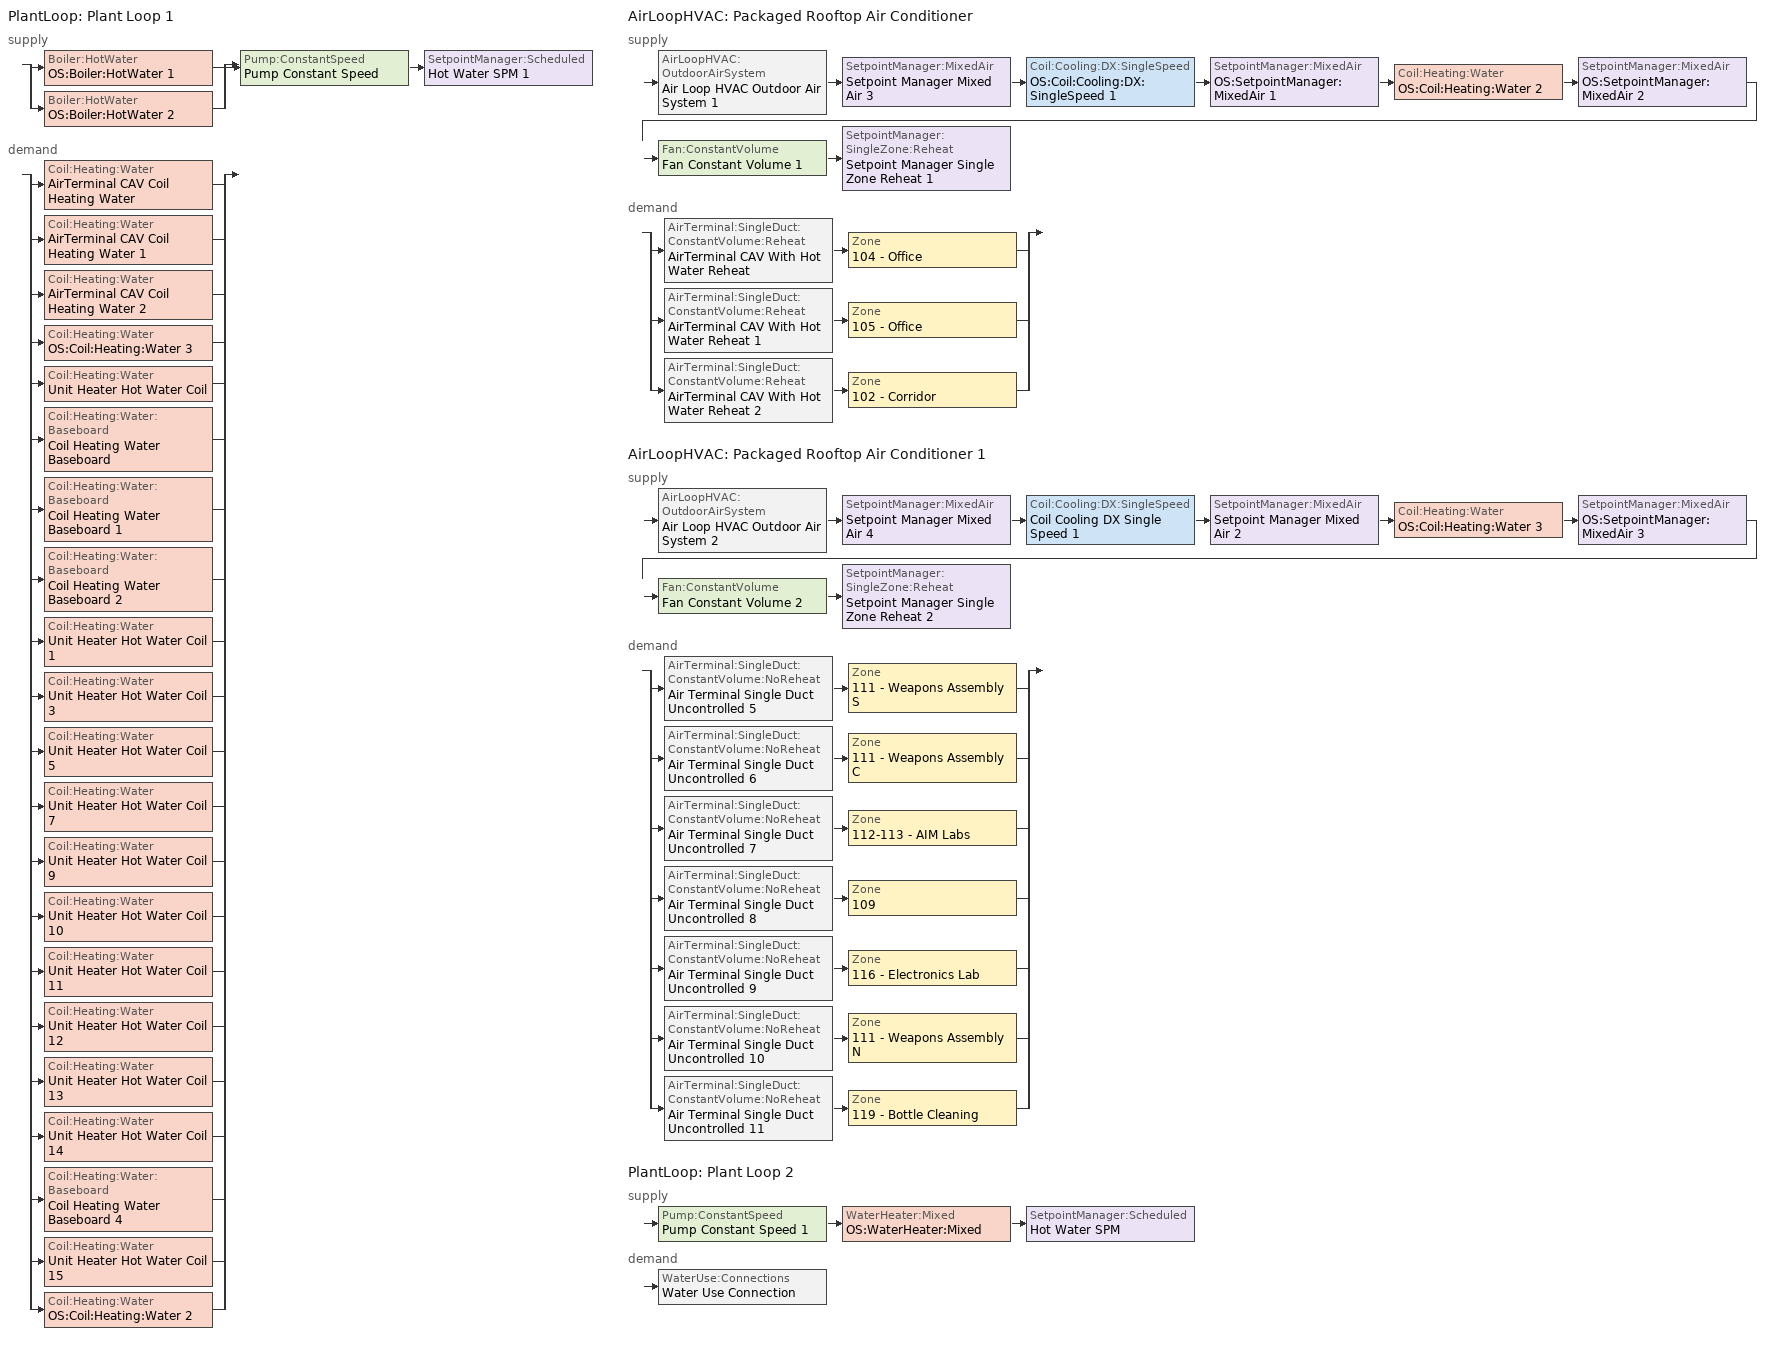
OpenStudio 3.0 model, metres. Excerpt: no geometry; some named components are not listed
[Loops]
PlantLoop 'Plant Loop 1'
 supply: split
  | Boiler:HotWater 'OS:Boiler:HotWater 1'
  | Boiler:HotWater 'OS:Boiler:HotWater 2'
  join > Pump:ConstantSpeed 'Pump Constant Speed' > SetpointManager:Scheduled 'Hot Water SPM 1'
 demand: split
  | Coil:Heating:Water 'AirTerminal CAV Coil Heating Water'
  | Coil:Heating:Water 'AirTerminal CAV Coil Heating Water 1'
  | Coil:Heating:Water 'AirTerminal CAV Coil Heating Water 2'
  | Coil:Heating:Water 'OS:Coil:Heating:Water 3'
  | Coil:Heating:Water 'Unit Heater Hot Water Coil'
  | Coil:Heating:Water:Baseboard 'Coil Heating Water Baseboard'
  | Coil:Heating:Water:Baseboard 'Coil Heating Water Baseboard 1'
  | Coil:Heating:Water:Baseboard 'Coil Heating Water Baseboard 2'
  | Coil:Heating:Water 'Unit Heater Hot Water Coil 1'
  | Coil:Heating:Water 'Unit Heater Hot Water Coil 3'
  | Coil:Heating:Water 'Unit Heater Hot Water Coil 5'
  | Coil:Heating:Water 'Unit Heater Hot Water Coil 7'
  | Coil:Heating:Water 'Unit Heater Hot Water Coil 9'
  | Coil:Heating:Water 'Unit Heater Hot Water Coil 10'
  | Coil:Heating:Water 'Unit Heater Hot Water Coil 11'
  | Coil:Heating:Water 'Unit Heater Hot Water Coil 12'
  | Coil:Heating:Water 'Unit Heater Hot Water Coil 13'
  | Coil:Heating:Water 'Unit Heater Hot Water Coil 14'
  | Coil:Heating:Water:Baseboard 'Coil Heating Water Baseboard 4'
  | Coil:Heating:Water 'Unit Heater Hot Water Coil 15'
  | Coil:Heating:Water 'OS:Coil:Heating:Water 2'
AirLoopHVAC 'Packaged Rooftop Air Conditioner'
 supply: AirLoopHVAC:OutdoorAirSystem 'Air Loop HVAC Outdoor Air System 1' > SetpointManager:MixedAir 'Setpoint Manager Mixed Air 3' > Coil:Cooling:DX:SingleSpeed 'OS:Coil:Cooling:DX:SingleSpeed 1' > SetpointManager:MixedAir 'OS:SetpointManager:MixedAir 1' > Coil:Heating:Water 'OS:Coil:Heating:Water 2' > SetpointManager:MixedAir 'OS:SetpointManager:MixedAir 2' > Fan:ConstantVolume 'Fan Constant Volume 1' > SetpointManager:SingleZone:Reheat 'Setpoint Manager Single Zone Reheat 1'
 demand: split
  | AirTerminal:SingleDuct:ConstantVolume:Reheat 'AirTerminal CAV With Hot Water Reheat' > Zone '104 - Office'
  | AirTerminal:SingleDuct:ConstantVolume:Reheat 'AirTerminal CAV With Hot Water Reheat 1' > Zone '105 - Office'
  | AirTerminal:SingleDuct:ConstantVolume:Reheat 'AirTerminal CAV With Hot Water Reheat 2' > Zone '102 - Corridor'
AirLoopHVAC 'Packaged Rooftop Air Conditioner 1'
 supply: AirLoopHVAC:OutdoorAirSystem 'Air Loop HVAC Outdoor Air System 2' > SetpointManager:MixedAir 'Setpoint Manager Mixed Air 4' > Coil:Cooling:DX:SingleSpeed 'Coil Cooling DX Single Speed 1' > SetpointManager:MixedAir 'Setpoint Manager Mixed Air 2' > Coil:Heating:Water 'OS:Coil:Heating:Water 3' > SetpointManager:MixedAir 'OS:SetpointManager:MixedAir 3' > Fan:ConstantVolume 'Fan Constant Volume 2' > SetpointManager:SingleZone:Reheat 'Setpoint Manager Single Zone Reheat 2'
 demand: split
  | AirTerminal:SingleDuct:ConstantVolume:NoReheat 'Air Terminal Single Duct Uncontrolled 5' > Zone '111 - Weapons Assembly S'
  | AirTerminal:SingleDuct:ConstantVolume:NoReheat 'Air Terminal Single Duct Uncontrolled 6' > Zone '111 - Weapons Assembly C'
  | AirTerminal:SingleDuct:ConstantVolume:NoReheat 'Air Terminal Single Duct Uncontrolled 7' > Zone '112-113 - AIM Labs'
  | AirTerminal:SingleDuct:ConstantVolume:NoReheat 'Air Terminal Single Duct Uncontrolled 8' > Zone '109'
  | AirTerminal:SingleDuct:ConstantVolume:NoReheat 'Air Terminal Single Duct Uncontrolled 9' > Zone '116 - Electronics Lab'
  | AirTerminal:SingleDuct:ConstantVolume:NoReheat 'Air Terminal Single Duct Uncontrolled 10' > Zone '111 - Weapons Assembly N'
  | AirTerminal:SingleDuct:ConstantVolume:NoReheat 'Air Terminal Single Duct Uncontrolled 11' > Zone '119 - Bottle Cleaning'
PlantLoop 'Plant Loop 2'
 supply: Pump:ConstantSpeed 'Pump Constant Speed 1' > WaterHeater:Mixed 'OS:WaterHeater:Mixed' > SetpointManager:Scheduled 'Hot Water SPM'
 demand: WaterUse:Connections 'Water Use Connection'
[Sizing:Zone] Zone Cooling Design Supply Air Temperature Input Method=SupplyAirTemperature; Zone Cooling Design Supply Air Temperature {C}=14; Zone Cooling Design Supply Air Temperature Difference {deltaC}=11.11; Zone Heating Design Supply Air Temperature Input Method=SupplyAirTemperature; Zone Heating Design Supply Air Temperature {C}=40; Zone Heating Design Supply Air Temperature Difference {deltaC}=11.11; Zone Cooling Design Supply Air Humidity Ratio {kg-H2O/kg-air}=0.0085; Zone Heating Design Supply Air Humidity Ratio {kg-H2O/kg-air}=0.008; Zone Heating Sizing Factor=1; Zone Cooling Sizing Factor=1; Heating Design Air Flow Method=DesignDay; Account for Dedicated Outdoor Air System=No; Dedicated Outdoor Air System Control Strategy=NeutralSupplyAir; Dedicated Outdoor Air Low Setpoint Temperature for Design {C}=Autosize; Dedicated Outdoor Air High Setpoint Temperature for Design {C}=Autosize
105 - Office; 101 - Mech Room; 102 - Corridor; 104 - Office; 111 - Weapons Assembly N; 111 - Weapons Assembly C; 111 - Weapons Assembly S; 118 - Compressors; 119 - Bottle Cleaning; 120 -  Elec Room; 112-113 - AIM Labs; 117 - Mech Room; 116 - Electronics Lab; 114 - Link; 115 - Missile Test Cell
[Zone equipment]
105 - Office: Convective Baseboard Water 2, AirTerminal CAV With Hot Water Reheat 1
101 - Mech Room: Unit Heater CV - Hot Water
102 - Corridor: Convective Baseboard Water, AirTerminal CAV With Hot Water Reheat 2
104 - Office: Convective Baseboard Water 1, AirTerminal CAV With Hot Water Reheat
109: Air Terminal Single Duct Uncontrolled 8, Unit Heater CV - Hot Water 1
111 - Weapons Assembly N: Air Terminal Single Duct Uncontrolled 10, Unit Heater CV - Hot Water 5
111 - Weapons Assembly C: Air Terminal Single Duct Uncontrolled 6, Unit Heater CV - Hot Water 3, Fan Zone Exhaust
111 - Weapons Assembly S: Air Terminal Single Duct Uncontrolled 5, Unit Heater CV - Hot Water 7
118 - Compressors: Unit Heater CV - Hot Water 9
119 - Bottle Cleaning: Air Terminal Single Duct Uncontrolled 11, Unit Heater CV - Hot Water 10
120 -  Elec Room: Unit Heater CV - Hot Water 11
112-113 - AIM Labs: Air Terminal Single Duct Uncontrolled 7, Unit Heater CV - Hot Water 12
117 - Mech Room: Unit Heater CV - Hot Water 13
116 - Electronics Lab: Air Terminal Single Duct Uncontrolled 9, Unit Heater CV - Hot Water 14
114 - Link: Convective Baseboard Water 4
115 - Missile Test Cell: Unit Heater CV - Hot Water 15
[PlantLoop] Glycol Concentration=0; Plant Loop Volume {m3}=Autocalculate; Load Distribution Scheme=Optimal
Name | Fluid Type
Plant Loop 1 | Water
Plant Loop 2
[Sizing:Plant] Loop Type=Heating; Design Loop Exit Temperature {C}=82; Loop Design Temperature Difference {deltaC}=11; Sizing Option=NonCoincident; Zone Timesteps in Averaging Window=1; Coincident Sizing Factor Mode=None
Plant Loop 1; Plant Loop 2
[Boiler:HotWater] Efficiency Curve Temperature Evaluation Variable=LeavingBoiler; Water Outlet Upper Temperature Limit {C}=99; Boiler Flow Mode=LeavingSetpointModulated; Parasitic Electric Load {W}=0; Sizing Factor=1
Name | Normalized Boiler Efficiency Curve
OS:Boiler:HotWater 1 | Boiler Efficiency
OS:Boiler:HotWater 2 | Boiler Efficiency 1
[Pump:ConstantSpeed] Rated Flow Rate {m3/s}=autosize; Rated Pump Head {Pa}=179352; Rated Power Consumption {W}=autosize; Motor Efficiency=0.9; Fraction of Motor Inefficiencies to Fluid Stream=0; Pump Control Type=Intermittent; Design Power Sizing Method=PowerPerFlowPerPressure; Design Electric Power per Unit Flow Rate {W/(m3/s)}=348701.1; Design Shaft Power per Unit Flow Rate per Unit Head {W-s/m3-Pa}=1.28205
Pump Constant Speed; Pump Constant Speed 1
[AirLoopHVAC] Availability Schedule=NRCan - Cold Lake - Default Fans; Design Supply Air Flow Rate {m3/s}=AutoSize
Packaged Rooftop Air Conditioner; Packaged Rooftop Air Conditioner 1
[Sizing:System] Type of Load to Size On=Sensible; Design Outdoor Air Flow Rate {m3/s}=Autosize; Central Heating Maximum System Air Flow Ratio=1; Preheat Design Temperature {C}=7; Preheat Design Humidity Ratio {kg-H2O/kg-Air}=0.008; Precool Design Temperature {C}=12.8; Precool Design Humidity Ratio {kg-H2O/kg-Air}=0.008; Central Cooling Design Supply Air Temperature {C}=12.8; Central Heating Design Supply Air Temperature {C}=40; Sizing Option=NonCoincident; 100% Outdoor Air in Cooling=Yes; 100% Outdoor Air in Heating=Yes; Central Cooling Design Supply Air Humidity Ratio {kg-H2O/kg-Air}=0.0085; Central Heating Design Supply Air Humidity Ratio {kg-H2O/kg-Air}=0.008; Cooling Design Air Flow Method=DesignDay; Cooling Design Air Flow Rate {m3/s}=0; Heating Design Air Flow Method=DesignDay; Heating Design Air Flow Rate {m3/s}=0; System Outdoor Air Method=ZoneSum; Zone Maximum Outdoor Air Fraction=1; Cooling Supply Air Flow Rate Per Floor Area {m3/s-m2}=0.00996765; Cooling Fraction of Autosized Cooling Supply Air Flow Rate=1; Cooling Supply Air Flow Rate Per Unit Cooling Capacity {m3/s-W}=3.94755e-05; Heating Supply Air Flow Rate Per Floor Area {m3/s-m2}=0.00996765; Heating Fraction of Autosized Heating Supply Air Flow Rate=1; Heating Fraction of Autosized Cooling Supply Air Flow Rate=1; Heating Supply Air Flow Rate Per Unit Heating Capacity {m3/s-W}=3.15882e-05; Cooling Design Capacity Method=CoolingDesignCapacity; Cooling Design Capacity {W}=Autosize; Cooling Design Capacity Per Floor Area {W/m2}=234.7; Fraction of Autosized Cooling Design Capacity=1; Heating Design Capacity Method=HeatingDesignCapacity; Heating Design Capacity {W}=Autosize; Heating Design Capacity Per Floor Area {W/m2}=157; Fraction of Autosized Heating Design Capacity=1; Central Cooling Capacity Control Method=OnOff
Packaged Rooftop Air Conditioner; Packaged Rooftop Air Conditioner 1
[Fan:ConstantVolume] Fan Total Efficiency=0.75; Maximum Flow Rate {m3/s}=AutoSize; Motor Efficiency=0.75
Name | Availability Schedule | Pressure Rise {Pa} | Motor In Airstream Fraction
Fan Constant Volume 1 | NRCan - Cold Lake - Default Fans | 500 | 1
Fan Constant Volume 2 | NRCan - Cold Lake - Default Fans | 500
Unit Heater CV Fan; Unit Heater CV Fan 1; Unit Heater CV Fan 3; Unit Heater CV Fan 5; Unit Heater CV Fan 7; Unit Heater CV Fan 9; Unit Heater CV Fan 10; Unit Heater CV Fan 11; Unit Heater CV Fan 12; Unit Heater CV Fan 13; Unit Heater CV Fan 14; Unit Heater CV Fan 15 | Always On Discrete 1
[SetpointManager:SingleZone:Reheat] Minimum Supply Air Temperature {C}=12; Maximum Supply Air Temperature {C}=43
Name | Control Zone
Setpoint Manager Single Zone Reheat 1 | 104 - Office
Setpoint Manager Single Zone Reheat 2 | 111 - Weapons Assembly S
[Controller:OutdoorAir] Minimum Outdoor Air Flow Rate {m3/s}=Autosize; Maximum Outdoor Air Flow Rate {m3/s}=Autosize; Economizer Control Type=FixedDryBulb; Economizer Control Action Type=ModulateFlow; Economizer Maximum Limit Dry-Bulb Temperature {C}=19; Economizer Maximum Limit Enthalpy {J/kg}=64000; Economizer Maximum Limit Dewpoint Temperature {C}=0; Economizer Minimum Limit Dry-Bulb Temperature {C}=-100; Lockout Type=NoLockout; Minimum Limit Type=FixedMinimum; High Humidity Control=No; Heat Recovery Bypass Control Type=BypassWhenOAFlowGreaterThanMinimum
Name | Controller Mechanical Ventilation
Controller Outdoor Air 1 | Controller Mechanical Ventilation 1
Controller Outdoor Air 2 | Controller Mechanical Ventilation 2
[Controller:MechanicalVentilation] Availability Schedule=Always On Discrete; Demand Controlled Ventilation=No; System Outdoor Air Method=ZoneSum
Controller Mechanical Ventilation 1; Controller Mechanical Ventilation 2
[AirLoopHVAC:OutdoorAirSystem]
Name | Controller
Air Loop HVAC Outdoor Air System 1 | Controller Outdoor Air 1
Air Loop HVAC Outdoor Air System 2 | Controller Outdoor Air 2
[Coil:Cooling:DX:SingleSpeed] Rated COP {W/W}=3; Rated Evaporator Fan Power Per Volume Flow Rate {W/(m3/s)}=773.3; Minimum Outdoor Dry-Bulb Temperature for Compressor Operation {C}=-25; Condenser Type=AirCooled; Evaporative Condenser Effectiveness=0; Evaporative Condenser Air Flow Rate {m3/s}=Autosize; Evaporative Condenser Pump Rated Power Consumption {W}=Autosize; Crankcase Heater Capacity {W}=0; Maximum Outdoor Dry-Bulb Temperature for Crankcase Heater Operation {C}=0; Basin Heater Capacity {W/K}=0; Basin Heater Setpoint Temperature {C}=10
Name | Availability Schedule | Rated Total Cooling Capacity {W} | Rated Sensible Heat Ratio | Rated Air Flow Rate {m3/s} | Total Cooling Capacity Function of Temperature Curve | Total Cooling Capacity Function of Flow Fraction Curve | Energy Input Ratio Function of Temperature Curve | Energy Input Ratio Function of Flow Fraction Curve | Part Load Fraction Correlation Curve
OS:Coil:Cooling:DX:SingleSpeed 1 | Always On Discrete 2 | Autosize | Autosize | Autosize | OS:Curve:Biquadratic 1 | OS:Curve:Quadratic 1 | OS:Curve:Biquadratic 2 | OS:Curve:Quadratic 2 | OS:Curve:Quadratic 3
Coil Cooling DX Single Speed 1 | Always On Discrete | autosize | autosize | autosize | Curve Biquadratic 1 | Curve Quadratic 1 | Curve Biquadratic 2 | Curve Quadratic 2 | Curve Quadratic 3
[AirTerminal:SingleDuct:ConstantVolume:NoReheat] Availability Schedule=Always On Discrete; Maximum Air Flow Rate {m3/s}=AutoSize
Air Terminal Single Duct Uncontrolled 5; Air Terminal Single Duct Uncontrolled 6; Air Terminal Single Duct Uncontrolled 7; Air Terminal Single Duct Uncontrolled 8; Air Terminal Single Duct Uncontrolled 9; Air Terminal Single Duct Uncontrolled 10; Air Terminal Single Duct Uncontrolled 11
[ZoneHVAC:Baseboard:Convective:Water] Availability Schedule=Always On Discrete 1
Name | Heating Coil
Convective Baseboard Water | Coil Heating Water Baseboard
Convective Baseboard Water 1 | Coil Heating Water Baseboard 1
Convective Baseboard Water 2 | Coil Heating Water Baseboard 2
Convective Baseboard Water 4 | Coil Heating Water Baseboard 4
[Coil:Heating:Water:Baseboard] Heating Design Capacity Method=HeatingDesignCapacity; Heating Design Capacity {W}=Autosize; Heating Design Capacity Per Floor Area {W/m2}=0; Fraction of Autosized Heating Design Capacity=0.8; U-Factor Times Area Value {W/K}=autosize; Maximum Water Flow Rate {m3/s}=autosize; Convergence Tolerance=0.001
Coil Heating Water Baseboard; Coil Heating Water Baseboard 1; Coil Heating Water Baseboard 2; Coil Heating Water Baseboard 4
[ZoneHVAC:UnitHeater] Availability Schedule=Always On Discrete 1; Maximum Supply Air Flow Rate {m3/s}=AutoSize; Fan Control Type=OnOff; Maximum Hot Water Flow Rate {m3/s}=autosize; Minimum Hot Water Flow Rate {m3/s}=0; Heating Convergence Tolerance=0.001
Name | Supply Air Fan | Heating Coil
Unit Heater CV - Hot Water | Unit Heater CV Fan | Unit Heater Hot Water Coil
Unit Heater CV - Hot Water 1 | Unit Heater CV Fan 1 | Unit Heater Hot Water Coil 1
Unit Heater CV - Hot Water 3 | Unit Heater CV Fan 3 | Unit Heater Hot Water Coil 3
Unit Heater CV - Hot Water 5 | Unit Heater CV Fan 5 | Unit Heater Hot Water Coil 5
Unit Heater CV - Hot Water 7 | Unit Heater CV Fan 7 | Unit Heater Hot Water Coil 7
Unit Heater CV - Hot Water 9 | Unit Heater CV Fan 9 | Unit Heater Hot Water Coil 9
Unit Heater CV - Hot Water 10 | Unit Heater CV Fan 10 | Unit Heater Hot Water Coil 10
Unit Heater CV - Hot Water 11 | Unit Heater CV Fan 11 | Unit Heater Hot Water Coil 11
Unit Heater CV - Hot Water 12 | Unit Heater CV Fan 12 | Unit Heater Hot Water Coil 12
Unit Heater CV - Hot Water 13 | Unit Heater CV Fan 13 | Unit Heater Hot Water Coil 13
Unit Heater CV - Hot Water 14 | Unit Heater CV Fan 14 | Unit Heater Hot Water Coil 14
Unit Heater CV - Hot Water 15 | Unit Heater CV Fan 15 | Unit Heater Hot Water Coil 15
[Coil:Heating:Water]
Unit Heater Hot Water Coil: Availability Schedule=Always On Discrete 1; Rated Inlet Air Temperature {C}=16.6; Rated Outlet Air Temperature {C}=32.2; Rated Ratio for Air and Water Convection=0.5
Unit Heater Hot Water Coil 1; Unit Heater Hot Water Coil 3; Unit Heater Hot Water Coil 5; Unit Heater Hot Water Coil 7; Unit Heater Hot Water Coil 9; Unit Heater Hot Water Coil 10; Unit Heater Hot Water Coil 11; Unit Heater Hot Water Coil 12; Unit Heater Hot Water Coil 13; Unit Heater Hot Water Coil 14; Unit Heater Hot Water Coil 15: Availability Schedule=Always On Discrete 1
AirTerminal CAV Coil Heating Water: Availability Schedule=Always On Discrete 4
AirTerminal CAV Coil Heating Water 1: Availability Schedule=Always On Discrete 6
AirTerminal CAV Coil Heating Water 2: Availability Schedule=Always On Discrete 8
OS:Coil:Heating:Water 3: Availability Schedule=Always On Discrete 9
OS:Coil:Heating:Water 2: Availability Schedule=Always On Discrete 10
[AirTerminal:SingleDuct:ConstantVolume:Reheat] Maximum Air Flow Rate {m3/s}=autosize; Maximum Hot Water or Steam Flow Rate {m3/s}=autosize; Minimum Hot Water or Steam Flow Rate {m3/s}=0; Convergence Tolerance=0.001; Maximum Reheat Air Temperature {C}=35
Name | Availability Schedule | Reheat Coil
AirTerminal CAV With Hot Water Reheat | Always On Discrete 3 | AirTerminal CAV Coil Heating Water
AirTerminal CAV With Hot Water Reheat 1 | Always On Discrete 5 | AirTerminal CAV Coil Heating Water 1
AirTerminal CAV With Hot Water Reheat 2 | Always On Discrete 7 | AirTerminal CAV Coil Heating Water 2
[Controller:WaterCoil] Action=Normal
Name | Water Coil
Controller Water Coil 2
Controller Water Coil 3 | OS:Coil:Heating:Water 3
Controller Water Coil 4 | Unit Heater Hot Water Coil
Controller Water Coil 5 | Unit Heater Hot Water Coil 1
Controller Water Coil 7 | Unit Heater Hot Water Coil 3
Controller Water Coil 10 | Unit Heater Hot Water Coil 5
Controller Water Coil 12 | Unit Heater Hot Water Coil 7
Controller Water Coil 13 | Unit Heater Hot Water Coil 9
Controller Water Coil 14 | Unit Heater Hot Water Coil 10
Controller Water Coil 15 | Unit Heater Hot Water Coil 11
Controller Water Coil 16 | Unit Heater Hot Water Coil 12
Controller Water Coil 17 | Unit Heater Hot Water Coil 13
Controller Water Coil 18 | Unit Heater Hot Water Coil 14
Controller Water Coil 19 | Unit Heater Hot Water Coil 15
Controller Water Coil 1 | OS:Coil:Heating:Water 2
[WaterUse:Connections]
Water Use Connection: Water Use Equipment Name 1=Bathroom Sink
[WaterUse:Equipment]
Bathroom Sink: Water Use Equipment Definition=Bathroom Sink Definition; Space=Space 105; Flow Rate Fraction Schedule=MNECB-A-HW
[WaterUse:Equipment:Definition]
Bathroom Sink Definition: Peak Flow Rate {m3/s}=2.96e-06
[WaterHeater:Mixed]
OS:WaterHeater:Mixed: Tank Volume {m3}=0.3785; Setpoint Temperature Schedule=shw_60C; Deadband Temperature Difference {deltaC}=2; Maximum Temperature Limit {C}=82.22; Heater Control Type=Cycle; Heater Maximum Capacity {W}=845000; Heater Fuel Type=NaturalGas; Heater Thermal Efficiency=0.8; Off Cycle Parasitic Fuel Consumption Rate {W}=20; Off Cycle Parasitic Fuel Type=NaturalGas; Off Cycle Parasitic Heat Fraction to Tank=0.8; On Cycle Parasitic Fuel Type=NaturalGas; Ambient Temperature Indicator=Schedule; Ambient Temperature Schedule=Water Heater Ambient Temperature; Off Cycle Loss Coefficient to Ambient Temperature {W/K}=6; On Cycle Loss Coefficient to Ambient Temperature {W/K}=6; Use Side Effectiveness=1; Source Side Effectiveness=1; Use Side Design Flow Rate {m3/s}=autosize; Source Side Design Flow Rate {m3/s}=autosize; Indirect Water Heating Recovery Time {hr}=1.5; Source Side Flow Control Mode=IndirectHeatPrimarySetpoint
[SetpointManager:Scheduled] Control Variable=Temperature; Schedule=Hot Water Temperature
Hot Water SPM; Hot Water SPM 1
[Fan:ZoneExhaust]
Fan Zone Exhaust: Availability Schedule=NRCan - Cold Lake - Default Fans; Fan Total Efficiency=0.6; Pressure Rise {Pa}=7893; Maximum Flow Rate {m3/s}=0.0472; System Availability Manager Coupling Mode=Decoupled
[Schedule:Constant] Value=1
Always On Discrete; Always On Discrete 1; Always On Discrete 2; Always On Discrete 3; Always On Discrete 4; Always On Discrete 5; Always On Discrete 6; Always On Discrete 7; Always On Discrete 8; Always On Discrete 9; Always On Discrete 10
[Schedule:Ruleset]
Name | Default Day Schedule | Summer Design Day Schedule | Winter Design Day Schedule
MNECB-A-HW | Schedule Day 8
NRCan - Cold Lake - Default Fans | Schedule Day 28
Water Heater Ambient Temperature | Water Heater Ambient Temperature Default
Hot Water Temperature | Hot Water Temperature Default | Hot Water Temperature Summer Design Day | Hot Water Temperature Winter Design Day
shw_60C | Schedule Day 10
[Schedule:Day]
Schedule Day 8; Schedule Day 29: 24, 0, 0
sunMNECB-A-HW 1; satMNECB-A-HW 1: 1, 0, 0.05, 2, 0, 0.05, 3, 0, 0.05, 4, 0, 0.05, 5, 0, 0.05, 6, 0, 0.05, 7, 0, 0.05, 8, 0, 0.05, 9, 0, 0.05, 10, 0, 0.05, 11, 0, 0.05, 12, 0, 0.05, 13, 0, 0.05, 14, 0, 0.05, 15, 0, 0.05, 16, 0, 0.05, 17, 0, 0.05, 18, 0, 0.05, 19, 0, 0.05, 20, 0, 0.05, 21, 0, 0.05, 22, 0, 0.05, 23, 0, 0.05, 24, 0, 0.05
wkdMNECB-A-HW 1: 1, 0, 0.05, 2, 0, 0.05, 3, 0, 0.05, 4, 0, 0.05, 5, 0, 0.05, 6, 0, 0.05, 7, 0, 0.05, 8, 0, 0.1, 9, 0, 0.5, 10, 0, 0.5, 11, 0, 0.9, 12, 0, 0.9, 13, 0, 0.9, 14, 0, 0.9, 15, 0, 0.9, 16, 0, 0.9, 17, 0, 0.7, 18, 0, 0.5, 19, 0, 0.3, 20, 0, 0.2, 21, 0, 0.2, 22, 0, 0.2, 23, 0, 0.05, 24, 0, 0.05
Schedule Day 28: 24, 0, 1
Schedule Day 30: 7, 0, 0, 15, 30, 1, 24, 0, 0
Water Heater Ambient Temperature Default: 24, 0, 22
Hot Water Temperature Default: 24, 0, 82
Hot Water Temperature Summer Design Day; Hot Water Temperature Winter Design Day: 24, 0, 67
Schedule Day 10: 24, 0, 23.5
Schedule Day 51: 24, 0, 60
[Schedule:Rule]
Name | Schedule Ruleset | Rule Order | Day Schedule | Apply Sunday | Apply Monday | Apply Tuesday | Apply Wednesday | Apply Thursday | Apply Friday | Apply Saturday | Date Specification Type | Start Month | Start Day | End Month | End Day
sunMNECB-A-HWrule | MNECB-A-HW | 0 | sunMNECB-A-HW 1 | Yes | No | No | No | No | No | No | DateRange | 1 | 1 | 12 | 31
satMNECB-A-HWrule | MNECB-A-HW | 1 | satMNECB-A-HW 1 | No | No | No | No | No | No | Yes | DateRange | 1 | 1 | 12 | 31
wkdMNECB-A-HW rule | MNECB-A-HW | 2 | wkdMNECB-A-HW 1 | No | Yes | Yes | Yes | Yes | Yes | No | DateRange | 1 | 1 | 12 | 31
M-F 2 | NRCan - Cold Lake - Default Fans | 0 | Schedule Day 30 |  | Yes | Yes | Yes | Yes | Yes
SS 3 | NRCan - Cold Lake - Default Fans | 1 | Schedule Day 29 | Yes |  |  |  |  |  | Yes
Schedule Rule 2 | shw_60C | 0 | Schedule Day 51 | No | Yes | Yes | Yes | No | Yes | Yes | DateRange | 1 | 31 | 12 | 31
[Curve:Biquadratic]
Name | Coefficient1 Constant | Coefficient2 x | Coefficient3 x**2 | Coefficient4 y | Coefficient5 y**2 | Coefficient6 x*y | Minimum Value of x | Maximum Value of x | Minimum Value of y | Maximum Value of y | Minimum Value of x {BasedOnField A2} | Maximum Value of x {BasedOnField A2} | Minimum Value of y {BasedOnField A3} | Maximum Value of y {BasedOnField A3}
Boiler Efficiency; Boiler Efficiency 1 | 1 | 0 | 0 | 0 | 0 | 0 | 0 | 1 | 0 | 1
OS:Curve:Biquadratic 1 | 0.42415 | 0.04426 | -0.00042 | 0.00333 | -8e-05 | -0.00021 |  |  |  |  | 17 | 22 | 13 | 46
OS:Curve:Biquadratic 2 | 1.23649 | -0.02431 | 0.00057 | -0.01434 | 0.00063 | -0.00038 |  |  |  |  | 17 | 22 | 13 | 46
Curve Biquadratic 1 | 0.42415 | 0.04426 | -0.00042 | 0.00333 | -8e-005 | -0.00021 | 17 | 22 | 13 | 46
Curve Biquadratic 2 | 1.23649 | -0.02431 | 0.00057 | -0.01434 | 0.00063 | -0.00038 | 17 | 22 | 13 | 46
[Curve:Quadratic]
Name | Coefficient1 Constant | Coefficient2 x | Coefficient3 x**2 | Minimum Value of x {BasedOnField A2} | Maximum Value of x {BasedOnField A2} | Minimum Value of x | Maximum Value of x
OS:Curve:Quadratic 1 | 0.77136 | 0.34053 | -0.11088 | 0.75918 | 1.13877
OS:Curve:Quadratic 2 | 1.2055 | -0.32953 | 0.12308 | 0.75918 | 1.13877
OS:Curve:Quadratic 3 | 0.771 | 0.229 | 0 | 0 | 1
Curve Quadratic 1 | 0.77136 | 0.34053 | -0.11088 |  |  | 0.75918 | 1.13877
Curve Quadratic 2 | 1.2055 | -0.32953 | 0.12308 |  |  | 0.75918 | 1.13877
Curve Quadratic 3 | 0.771 | 0.229 | 0 |  |  | 0 | 1
